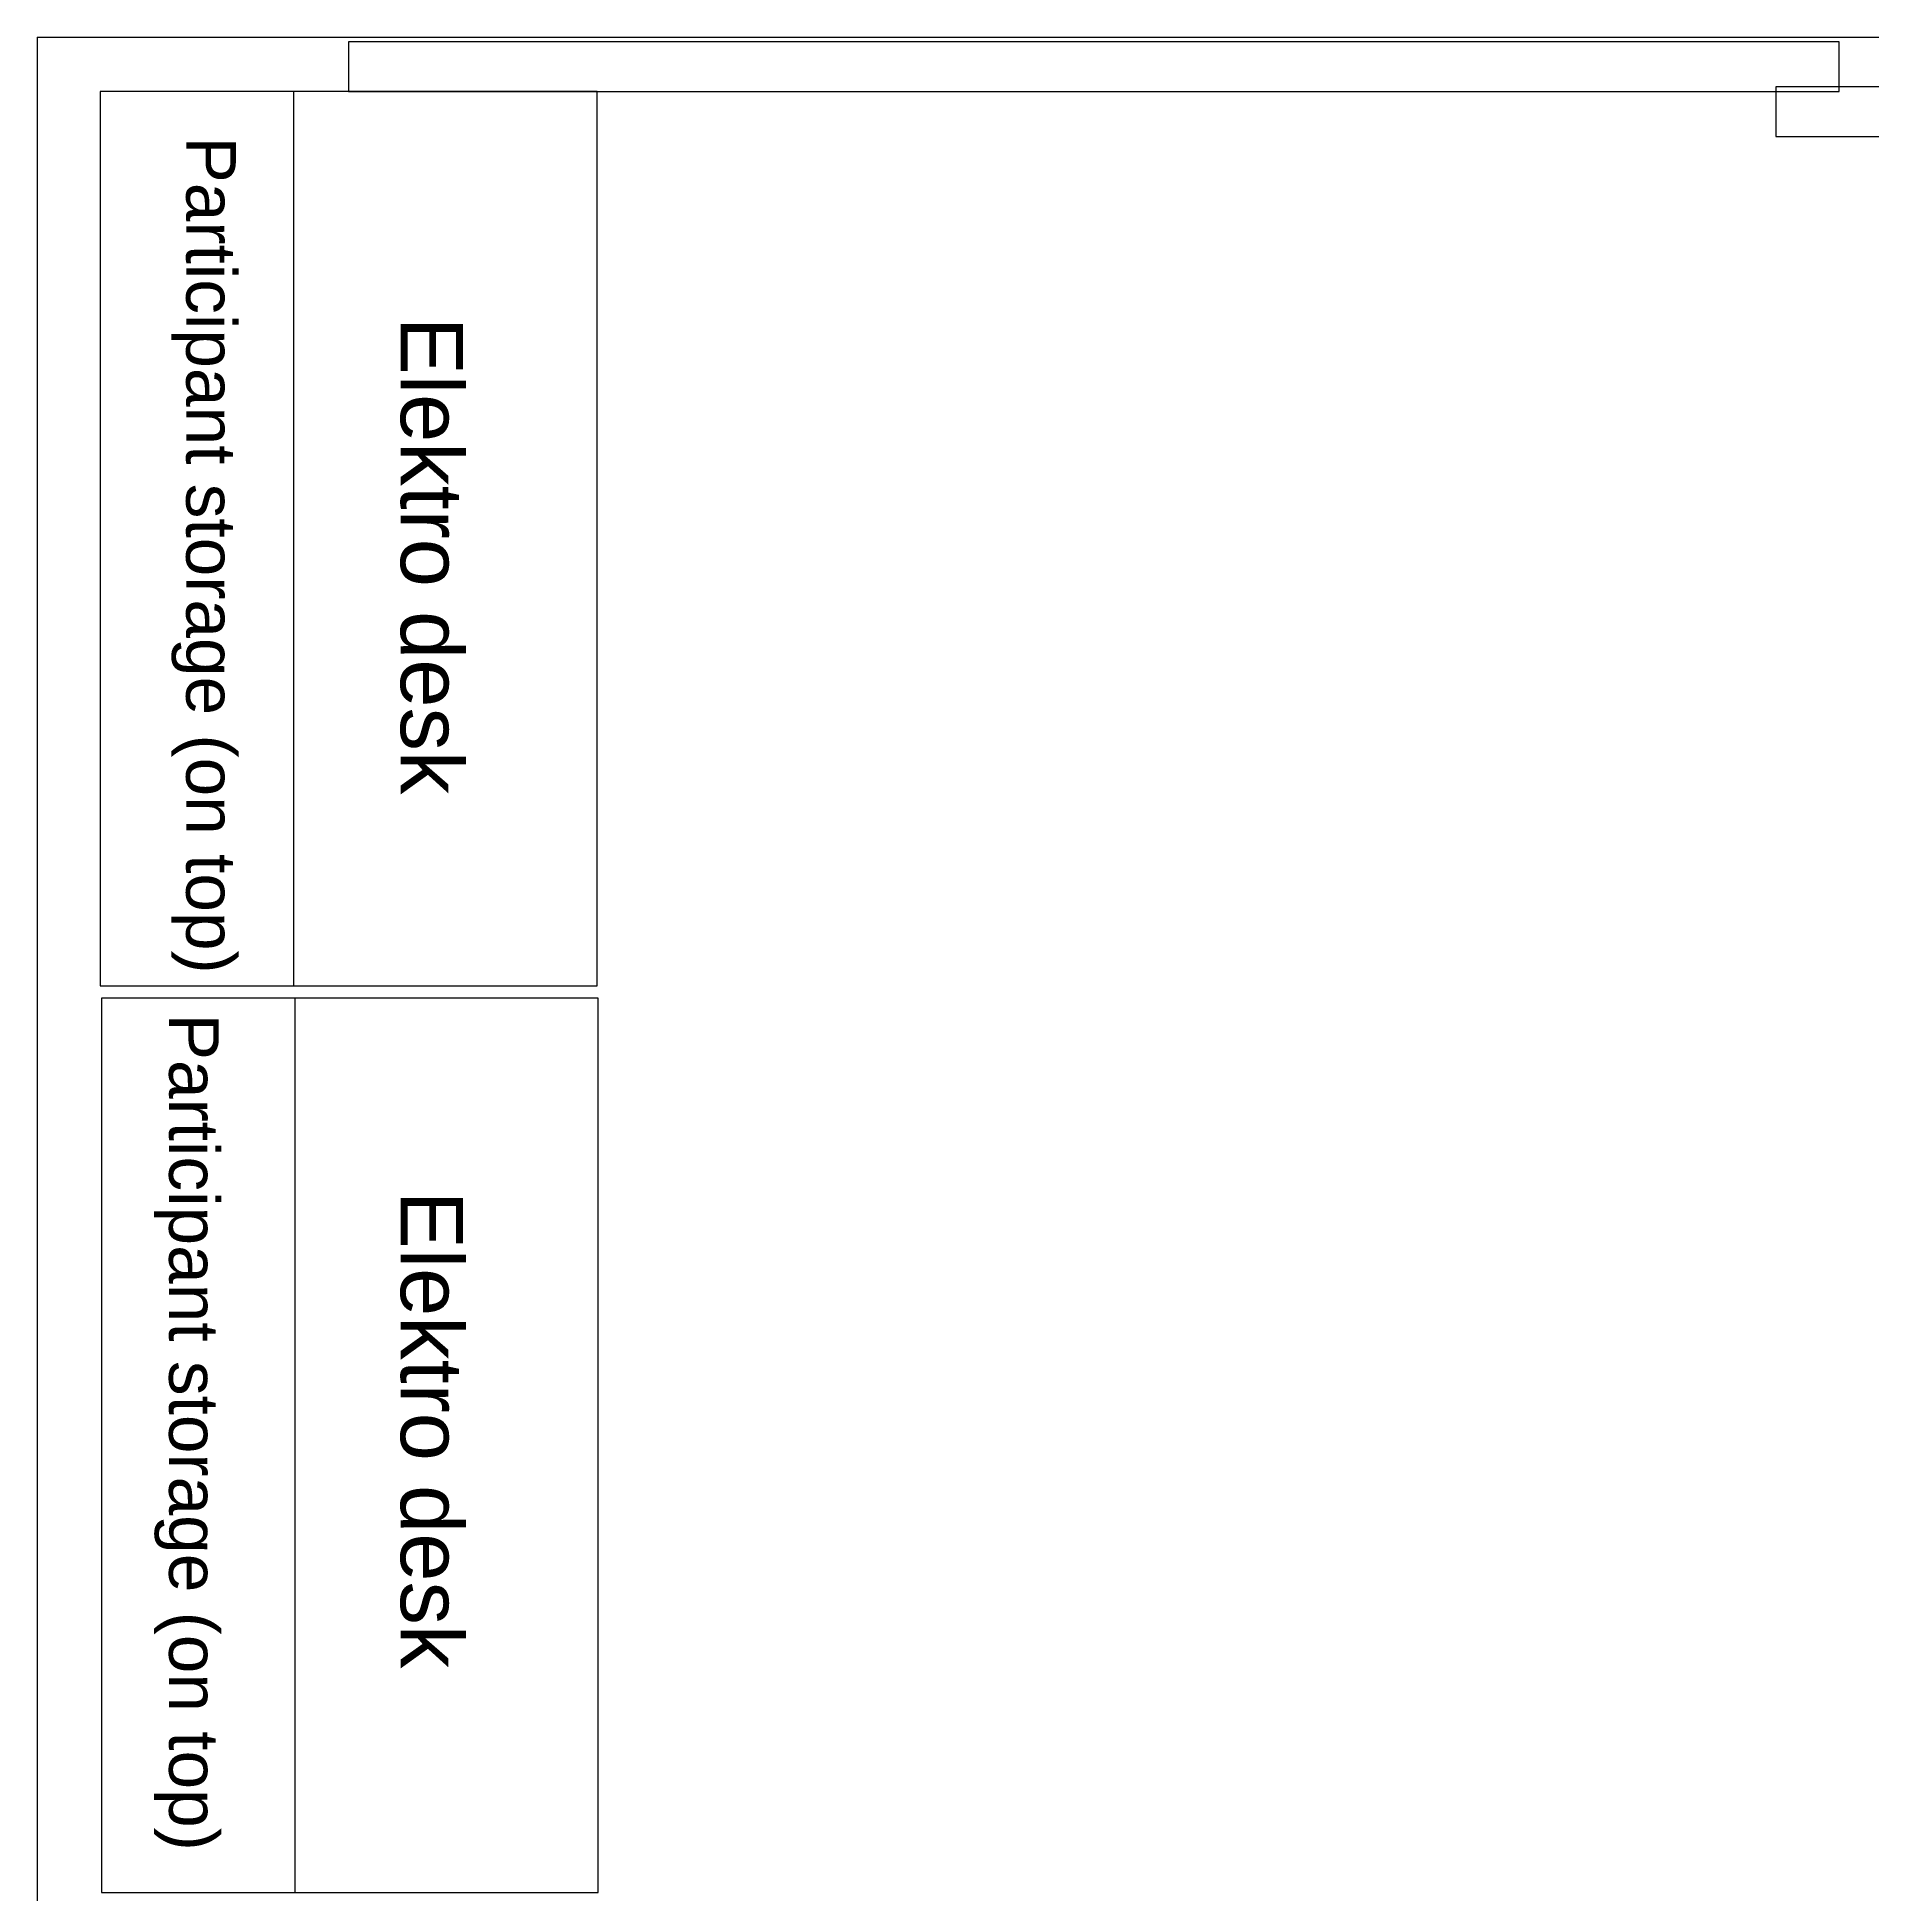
# Model space of a CAD drawing. Header units: centimetres. Extents: x 200 to 1750, y -1876 to 330.
# Drawn here: x 200 to 569.5, y -173.9 to 200 of the extents above; entities that cross this region are included whole.
import ezdxf

# ---------------------------------------------------------------- set-up
doc = ezdxf.new("R2010")
doc.units = ezdxf.units.CM
for name, color, linetype, lineweight, true_color in [('Desks', 1, 'Continuous', 25, 0xff0000), ('Participant storage', 178, 'Continuous', 25, 0x000000), ('Projector-screen', 178, 'Continuous', 25, 0x000000), ('Walls', 178, 'Continuous', 25, 0x000000), ('Windows', 5, 'Continuous', 25, 0x0000ff)]:
    doc.layers.add(name, color=color, linetype=linetype, lineweight=lineweight, true_color=true_color)
doc.styles.add('textstyle48', font='')
doc.styles.add('textstyle49', font='')
doc.styles.add('textstyle57', font='')
doc.styles.add('textstyle58', font='')
doc.styles.get('textstyle48').set_extended_font_data('Arial')
doc.styles.get('textstyle49').set_extended_font_data('Arial')
doc.styles.get('textstyle57').set_extended_font_data('Arial')
doc.styles.get('textstyle58').set_extended_font_data('Arial')

msp = doc.modelspace()

# ---------------------------------------------------------------- linework, layer by layer
at = {"layer": 'Desks'}
for p, q in [((312.7, 189.07), (212.7, 189.07)), ((212.7, 189.07), (212.7, 9.07)), ((251.7, 189.07), (212.7, 189.07)), ((212.7, 189.07), (212.7, 9.07)), ((251.7, 9.07), (251.7, 189.07)), ((312.7, 9.07), (312.7, 189.07)), ((212.7, 9.07), (312.7, 9.07)), ((212.7, 9.07), (251.7, 9.07)), ((312.93, 6.58), (212.93, 6.58)), ((212.93, 6.58), (212.93, -173.42)), ((251.93, 6.58), (212.93, 6.58)), ((212.93, 6.58), (212.93, -173.42)), ((251.93, -173.42), (251.93, 6.58)), ((312.93, -173.42), (312.93, 6.58)), ((212.93, -173.42), (312.93, -173.42)), ((212.93, -173.42), (251.93, -173.42))]:
    msp.add_line(p, q, dxfattribs=at)
at = {"layer": 'Projector-screen'}
for p, q in [((760, 190), (550, 190)), ((550, 190), (550, 180)), ((550, 180), (760, 180))]:
    msp.add_line(p, q, dxfattribs=at)
at = {"layer": 'Walls'}
for q in [(1111, 200), (200, -1876)]:
    msp.add_line((200, 200), q, dxfattribs=at)
at = {"layer": 'Windows'}
for p, q in [((562.7, 199.07), (262.7, 199.07)), ((262.7, 199.07), (262.7, 189.07)), ((562.7, 189.07), (562.7, 199.07)), ((262.7, 189.07), (562.7, 189.07))]:
    msp.add_line(p, q, dxfattribs=at)

# ---------------------------------------------------------------- texts
at = {"layer": 'Desks', "char_height": 1, "attachment_point": 1, "rotation": 270}
for insert, style in [((285.69, 143.69), 'textstyle48'), ((285.69, -32.21), 'textstyle49')]:
    msp.add_mtext('\\H12.5;Elektro desk', dxfattribs=dict(at, insert=insert, style=style))
at = {"layer": 'Participant storage', "char_height": 1, "attachment_point": 1, "rotation": 270}
for insert, style in [((240, 180), 'textstyle58'), ((236.56, 3.45), 'textstyle57')]:
    msp.add_mtext('\\H10;Participant storage (on top)', dxfattribs=dict(at, insert=insert, style=style))

doc.saveas('drawing.dxf')
